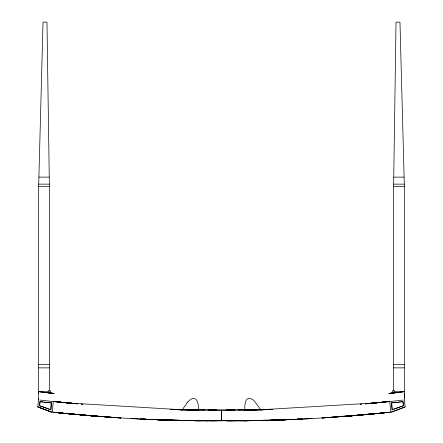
<?xml version="1.0" encoding="UTF-8"?>
<svg xmlns="http://www.w3.org/2000/svg" width="443" height="443" viewBox="0 0 443 443"><rect width="100%" height="100%" fill="white"/><g stroke="black" fill="none" stroke-linecap="round" stroke-linejoin="round"><path stroke-width="0.66" d="M53.326 401.424L52.169 412.095L50.951 411.962L37.805 406.901L38.652 398.146M38.652 393.318L38.652 391.712L54.439 393.495M404.348 398.146L404.348 393.318M189.709 420.634L221.5 420.833L221.555 410.102L261.409 409.764L238.29 409.996M198.209 410.035C199.156 401.441 195.457 393.511 187.743 402.05M394.779 391.036L393.617 390.366L393.617 186.448L396.025 22.15L399.968 22.15L404.348 186.448L404.348 399.758L405.195 406.901L392.049 411.962L390.831 412.095L389.674 401.424M38.652 399.758L38.652 186.448L43.032 22.15L46.975 22.15L49.383 186.448L49.383 390.366L48.221 391.036M50.07 402.798L51.731 402.98L50.989 409.825L50.591 409.781L51.183 402.92M44.078 407.283L39.471 405.699L39.953 401.646L43.132 402.011M39.809 404.37L40.13 401.663M56.327 412.538L56.87 412.223M179.814 409.725L178.463 409.692L182.344 409.781L184.725 406.165C185.672 406.519 186.353 402.748 187.793 401.989M394.563 392.659C392.747 394.37 391.119 390.444 393.617 390.366M385.244 402L385.548 401.867M247.886 420.628L247.571 420.734M392.93 402.798L391.269 402.98L392.011 409.825L393.035 409.437M392.011 409.825L403.28 405.788M393.257 409.354L398.639 407.383M398.921 407.283L403.529 405.699L403.047 401.646L401.408 401.834M405.074 406.94L391.656 412.007L383.217 412.904M404.226 391.723L388.561 393.495M400.411 401.951L395.383 402.526M403.047 401.646L398.346 402.189M390.992 393.234L393.755 392.924L390.471 393.29L402.776 391.894M397.421 402.294L393.943 402.687M390.493 393.284L397.709 392.481M394.552 392.836L396.12 392.664M246.297 409.996L260.656 409.781L258.275 406.165C256.741 405.356 254.531 399.392 250.959 398.811C244.431 396.358 244.824 406.026 244.791 410.035M392.542 402.842L394.298 402.648M389.674 393.378L391.49 393.179M389.846 401.408L382.11 402.227M391.269 402.98L391.817 402.92M388.489 401.552L378.87 402.56L386.938 401.718L380.709 402.371M381.805 413.048L389.641 412.223M385.67 412.643L386.335 412.577L347.279 416.182L361.571 414.897M386.163 412.594L379.95 413.236L388.079 412.389M385.211 401.901L374.479 402.997M374.313 403.014L380.565 402.388L372.159 403.224M382.625 412.965L361.316 415.002L380.509 413.181M375.526 413.673L383.926 412.826M370.946 403.335L379.424 402.499M370.503 403.379L380.299 402.41M371.012 403.329L375.121 402.931L370.426 403.374M370.486 403.379L377.519 402.693L370.082 403.363M372.336 413.983L375.559 413.673L372.12 413.878M373.017 413.923L370.863 414.127L378.588 413.374L362.933 414.775M365.73 403.811L369.085 403.495M365.68 403.822L369.002 403.512M351.709 415.822L341.918 416.592L372.69 413.95L335.035 417.096M372.69 413.95L322.05 417.959L333.634 417.084M365.353 403.783L368.731 403.479M361.499 404.143L360.126 404.265L361.477 404.143M365.608 403.783L369.03 403.479M370.398 403.357L374.507 402.992L260.562 409.786L264.621 409.664M347.279 416.182L375.559 413.673M365.553 403.794L368.947 403.501M341.918 416.592L362.928 414.858L352.706 415.634M334.997 416.979L339.764 416.619M341.127 416.514L345.213 416.204M346.576 416.099L351.343 415.739M322.05 417.959L352.927 415.722L346.708 416.088M335.213 417.084L310.338 418.646M266.287 420.185L248.185 420.728L195.053 420.628M367.308 414.166L370.06 414M284.556 419.742L281.1 419.947L302.159 419.067L291.134 419.565M286.627 419.621L292.153 419.294M296.987 419.012L299.75 418.851M305.963 418.485L307.348 418.402M334.969 416.78L337.04 416.658M341.182 416.414L344.637 416.21M301.345 419.106L312.077 418.546M297.906 419.266L310.51 418.635M285.491 419.787L298.255 419.25M272.362 409.476L269.931 409.553M295.99 419.305L271.304 420.252L292.358 419.51M297.364 419.25L302.159 419.067M273.115 420.202L286.017 419.765L273.636 420.064M272.068 409.443L268.685 409.542L272.118 409.482L269.399 409.559M271.697 420.191L260.789 420.512L273.813 420.18L254.016 420.457M273.741 420.13L286.017 419.765M282.723 419.886L267.633 420.352L273.309 420.197L270.042 420.291M264.493 409.692L251.945 409.941M386.673 412.538L386.218 412.367M273.309 420.197L260.29 420.523M261.481 409.764L264.792 409.681M261.713 420.496L269.721 420.296M271.952 409.371L243.955 410.041L264.56 409.631M260.733 409.781L264.831 409.686M248.523 420.723L244.065 420.772L250.251 420.628M254.376 420.529L268.823 420.18M260.966 420.512L268.912 420.318M260.085 409.786L264.676 409.692M244.065 420.772L251.674 420.623M253.75 420.584L273.813 420.18M259.039 420.551L261.641 420.496L254.027 420.557M240.61 420.806L253.291 420.634M254.636 420.606L264.748 420.424M254.265 420.64L256.552 420.595M252.244 420.673L248.218 420.728M264.554 409.581L226.052 410.113L234.89 410.03M266.614 409.548L272.118 409.47M241.728 420.628L226.03 420.844L247.947 420.628M254.11 420.568L261.641 420.496M197.279 420.628L245.721 420.628M247.897 420.734L194.782 420.728L144.745 419.25M228.499 410.118L233.943 410.085M228.494 420.85L247.681 420.734M221.555 410.102L233.865 410.052M38.901 177.128L49.245 177.128M393.755 177.128L404.099 177.128M38.713 184.138L49.35 184.138M393.65 184.138L404.287 184.138M38.652 186.448L49.383 186.448M393.617 186.448L404.348 186.448M38.652 364.534L49.383 364.534M393.617 364.534L404.348 364.534M38.652 367.867L49.383 367.867M393.617 367.867L404.348 367.867M39.322 391.712L49.383 391.712M393.617 391.712L403.678 391.712M209.135 410.052L221.445 410.102L221.5 420.833M203.42 420.811L207.922 420.839M209.057 410.085L214.501 410.118M195.114 420.628L214.506 420.85M221.445 410.102L181.591 409.764L204.71 409.996M169.364 420.064L156.983 419.765L188.973 420.557M208.11 410.03L216.948 410.113L178.446 409.581M181.359 420.496L188.89 420.568M198.099 420.767L202.39 420.806L195.103 420.734M194.477 420.723L198.935 420.772L192.749 420.628M173.601 409.559L170.876 409.476L176.386 409.548M188.984 420.457L169.187 420.18L189.25 420.584M201.272 420.628L216.97 420.844M182.344 409.781L196.703 409.996M190.756 420.673L195.346 420.728M178.252 420.424L188.735 420.64M170.882 409.482L174.315 409.548L170.932 409.443M178.44 409.631L199.045 410.041L171.048 409.371M178.507 409.697L191.055 409.941M191.326 420.623L198.935 420.772M178.324 409.692L182.915 409.786M180.462 420.473L183.961 420.551M178.413 409.692L182.267 409.781L178.169 409.686M175.566 420.357L182.034 420.512L173.279 420.296M171.048 409.498L173.113 409.553L170.633 409.487L173.274 409.553M174.177 420.18L188.624 420.529M147.01 419.305L175.367 420.352L150.642 419.51M178.379 409.664L182.438 409.786L68.493 402.992L72.602 403.357M156.983 419.765L169.259 420.13M171.303 420.191L182.211 420.512L176.713 420.185M169.691 420.197L170.738 420.224M151.866 419.565L140.841 419.067L145.636 419.25M140.841 419.067L161.9 419.947L158.444 419.742M132.49 418.635L145.094 419.266M130.923 418.546L141.655 419.106M96.292 416.088L70.31 413.95L110.983 417.312M98.363 416.21L101.818 416.414M105.96 416.658L108.031 416.78M135.652 418.402L137.037 418.485M143.25 418.851L146.013 419.012M150.847 419.294L156.373 419.621M132.662 418.646L107.787 417.084M70.664 413.983L67.441 413.673L70.88 413.878M72.94 414L75.692 414.166M120.95 417.959L90.073 415.722L120.95 417.959L109.366 417.084M107.965 417.096L70.31 413.95M90.294 415.634L80.072 414.858L101.082 416.592L60.375 412.965M91.657 415.739L96.424 416.099M97.787 416.204L101.873 416.514M103.236 416.619L108.003 416.979M81.429 414.897L95.721 416.182L69.983 413.923M74.053 403.501L77.447 403.794M81.523 404.143L82.88 404.26L81.501 404.143M73.97 403.479L77.392 403.783M67.441 413.673L95.721 416.182M72.918 403.363L65.481 402.693L72.514 403.379M74.269 403.479L77.647 403.783M64.412 413.374L80.067 414.775M73.998 403.512L77.32 403.822M72.574 403.374L67.879 402.931L71.987 403.329M73.915 403.495L77.27 403.811M71.03 414.022L72.342 414.144M63.576 402.499L72.054 403.335M62.701 402.41L72.497 403.379M61.61 413.086L72.137 414.127M70.841 403.224L61.472 402.288M68.521 402.997L54.511 401.552M67.474 413.673L53.359 412.223M57.789 401.901L66.04 402.748M57.961 401.923L64.13 402.56L56.062 401.718L62.291 402.371M64.971 413.43L56.665 412.577L57.33 412.643M56.837 412.594L63.05 413.236L54.921 412.389L61.195 413.048M60.89 402.227L53.154 401.408M59.783 412.904L51.344 412.007L37.805 406.901L51.344 412.007M51.51 393.179L53.326 393.378M51.333 402.936L51.731 402.98M52.008 393.234L49.245 392.924L52.529 393.29L40.224 391.894M48.702 402.648L50.458 402.842M45.291 392.481L52.507 393.284M46.88 392.664L48.448 392.836M49.057 402.687L45.579 402.294M47.617 402.526L44.095 402.128M44.654 402.189L39.953 401.646M49.383 390.366C51.881 390.444 50.253 394.37 48.437 392.659M57.452 401.867L57.756 402M39.72 405.788L50.591 409.781M44.361 407.383L50.989 409.825M402.87 401.663L403.191 404.37M391.667 402.936L392.409 409.781M56.433 401.879A34.704 0.759 7 0 1 39.848 400.04M403.152 400.04A34.704 0.759 -7 0 1 386.567 401.879"/></g></svg>
